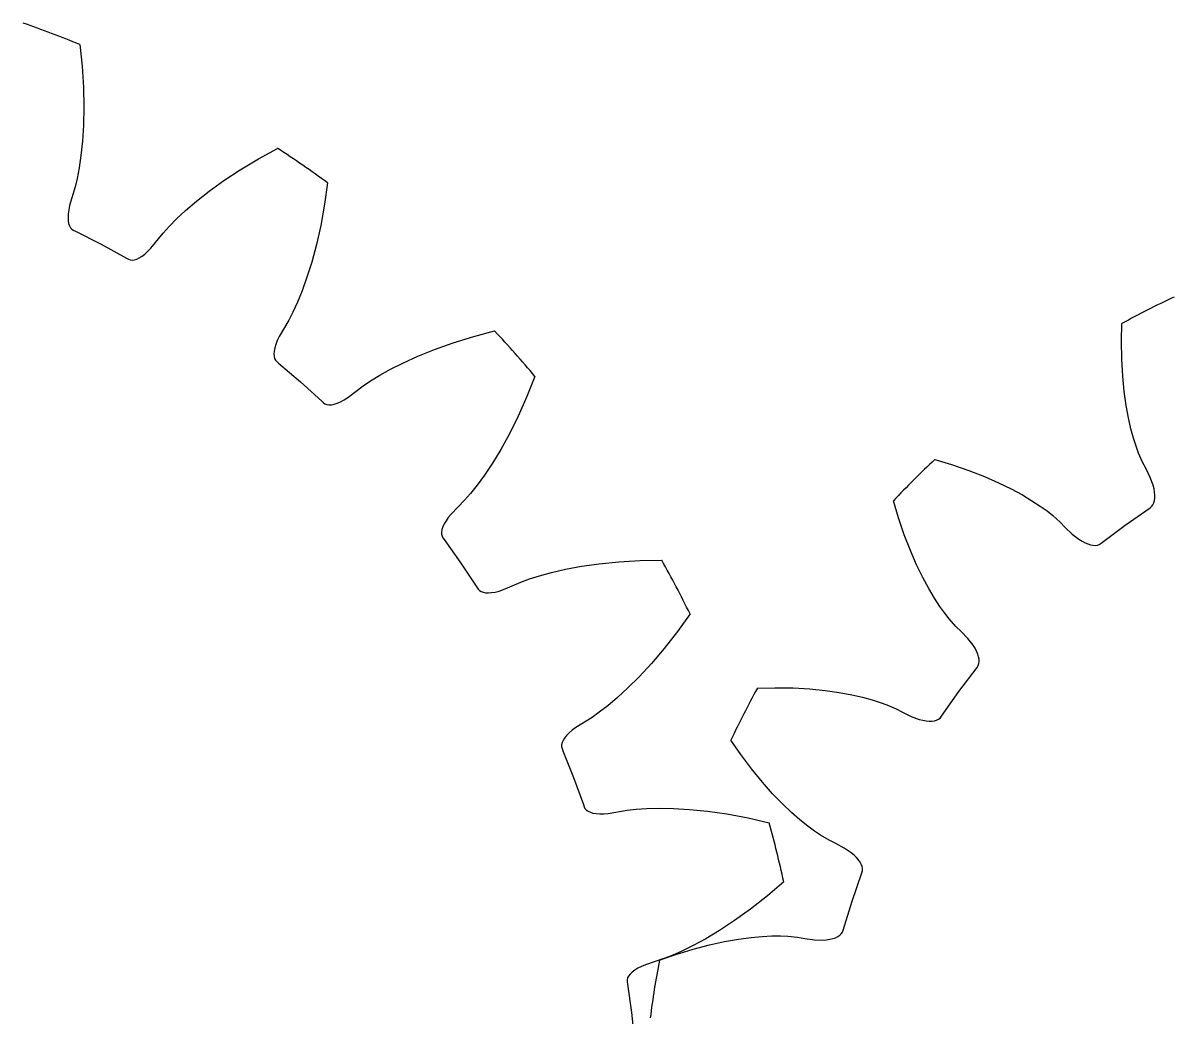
# Model space of a CAD drawing. Extents: x -14.2 to 34.3, y -14.1 to 14.1.
# Drawn here: x 4.68 to 18.53, y 1.39 to 13.37 of the extents above; entities that cross this region are included whole.
import ezdxf

# ---------------------------------------------------------------- set-up
doc = ezdxf.new("R2010")
doc.units = 0

msp = doc.modelspace()

# ---------------------------------------------------------------- linework, layer by layer
at = {"layer": 'layer0'}
for p, q in [((17.897, 9.538), (17.903, 9.749)), ((17.9, 9.319), (17.897, 9.538)), ((17.912, 9.117), (17.9, 9.319)), ((17.93, 8.932), (17.912, 9.117)), ((17.954, 8.765), (17.93, 8.932)), ((17.981, 8.615), (17.954, 8.765)), ((18.011, 8.484), (17.981, 8.615)), ((18.042, 8.369), (18.011, 8.484)), ((18.073, 8.273), (18.042, 8.369)), ((18.103, 8.19), (18.073, 8.273)), ((18.151, 8.08), (18.103, 8.19)), ((15.649, 8.112), (15.852, 8.052)), ((15.852, 8.052), (16.059, 7.981)), ((18.193, 8.002), (18.151, 8.08)), ((16.059, 7.981), (16.248, 7.908)), ((16.248, 7.908), (16.418, 7.834)), ((18.244, 7.897), (18.193, 8.002)), ((18.278, 7.803), (18.244, 7.897)), ((16.418, 7.834), (16.57, 7.759)), ((16.57, 7.759), (16.704, 7.687)), ((18.289, 7.759), (18.278, 7.803)), ((18.296, 7.719), (18.289, 7.759)), ((16.704, 7.687), (16.819, 7.618)), ((18.287, 7.592), (18.294, 7.619)), ((18.294, 7.619), (18.298, 7.649)), ((18.299, 7.683), (18.296, 7.719)), ((18.298, 7.649), (18.299, 7.683)), ((15.212, 7.413), (15.152, 7.615)), ((16.819, 7.618), (16.919, 7.553)), ((16.919, 7.553), (17.001, 7.494)), ((17.001, 7.494), (17.07, 7.44)), ((17.943, 7.324), (18.241, 7.532)), ((18.241, 7.532), (18.263, 7.55)), ((18.263, 7.55), (18.276, 7.569)), ((18.276, 7.569), (18.287, 7.592)), ((15.283, 7.205), (15.212, 7.413)), ((17.07, 7.44), (17.16, 7.361)), ((17.16, 7.361), (17.221, 7.296)), ((15.357, 7.017), (15.283, 7.205)), ((17.221, 7.296), (17.305, 7.215)), ((17.305, 7.215), (17.385, 7.153)), ((17.653, 7.105), (17.943, 7.324)), ((17.385, 7.153), (17.422, 7.13)), ((17.422, 7.13), (17.458, 7.111)), ((17.458, 7.111), (17.492, 7.097)), ((17.492, 7.097), (17.525, 7.087)), ((17.525, 7.087), (17.554, 7.081)), ((17.554, 7.081), (17.582, 7.08)), ((17.582, 7.08), (17.607, 7.083)), ((17.607, 7.083), (17.629, 7.09)), ((17.629, 7.09), (17.653, 7.105)), ((15.431, 6.847), (15.357, 7.017)), ((15.505, 6.695), (15.431, 6.847)), ((15.578, 6.56), (15.505, 6.695)), ((15.647, 6.445), (15.578, 6.56)), ((15.712, 6.346), (15.647, 6.445)), ((15.771, 6.263), (15.712, 6.346)), ((15.825, 6.195), (15.771, 6.263)), ((15.904, 6.105), (15.825, 6.195)), ((15.968, 6.044), (15.904, 6.105)), ((16.049, 5.959), (15.968, 6.044)), ((16.111, 5.88), (16.049, 5.959)), ((16.135, 5.842), (16.111, 5.88)), ((16.154, 5.806), (16.135, 5.842)), ((16.168, 5.772), (16.154, 5.806)), ((16.178, 5.74), (16.168, 5.772)), ((16.183, 5.71), (16.178, 5.74)), ((16.181, 5.657), (16.184, 5.682)), ((16.184, 5.682), (16.183, 5.71)), ((15.94, 5.322), (16.16, 5.611)), ((16.16, 5.611), (16.174, 5.635)), ((16.174, 5.635), (16.181, 5.657)), ((13.515, 5.362), (13.726, 5.367)), ((13.726, 5.367), (13.946, 5.364)), ((13.946, 5.364), (14.148, 5.353)), ((14.148, 5.353), (14.332, 5.334)), ((14.332, 5.334), (14.5, 5.311)), ((14.5, 5.311), (14.65, 5.283)), ((14.65, 5.283), (14.781, 5.253)), ((15.732, 5.023), (15.94, 5.322)), ((14.781, 5.253), (14.896, 5.222)), ((14.896, 5.222), (14.992, 5.191)), ((14.992, 5.191), (15.074, 5.162)), ((15.074, 5.162), (15.184, 5.114)), ((15.184, 5.114), (15.262, 5.071)), ((15.262, 5.071), (15.367, 5.02)), ((15.367, 5.02), (15.462, 4.986)), ((15.462, 4.986), (15.505, 4.976)), ((15.672, 4.978), (15.695, 4.988)), ((15.695, 4.988), (15.714, 5.002)), ((15.714, 5.002), (15.732, 5.023)), ((15.505, 4.976), (15.545, 4.969)), ((15.545, 4.969), (15.582, 4.966)), ((15.582, 4.966), (15.616, 4.966)), ((15.616, 4.966), (15.646, 4.97)), ((15.646, 4.97), (15.672, 4.978)), ((13.316, 4.562), (13.196, 4.736)), ((13.447, 4.386), (13.316, 4.562)), ((13.575, 4.23), (13.447, 4.386)), ((13.699, 4.091), (13.575, 4.23)), ((13.816, 3.969), (13.699, 4.091)), ((13.927, 3.864), (13.816, 3.969)), ((14.028, 3.776), (13.927, 3.864)), ((14.121, 3.701), (14.028, 3.776)), ((14.202, 3.641), (14.121, 3.701)), ((14.275, 3.592), (14.202, 3.641)), ((14.378, 3.531), (14.275, 3.592)), ((14.458, 3.493), (14.378, 3.531)), ((14.561, 3.438), (14.458, 3.493)), ((14.644, 3.382), (14.561, 3.438)), ((14.678, 3.353), (14.644, 3.382)), ((14.707, 3.325), (14.678, 3.353)), ((14.732, 3.297), (14.707, 3.325)), ((14.751, 3.269), (14.732, 3.297)), ((14.765, 3.242), (14.751, 3.269)), ((14.775, 3.217), (14.765, 3.242)), ((14.78, 3.192), (14.775, 3.217)), ((14.78, 3.168), (14.78, 3.192)), ((14.654, 2.798), (14.773, 3.141)), ((14.773, 3.141), (14.78, 3.168)), ((14.549, 2.45), (14.654, 2.798)), ((13.287, 2.342), (13.439, 2.362)), ((13.439, 2.362), (13.573, 2.375)), ((13.573, 2.375), (13.691, 2.38)), ((13.691, 2.38), (13.793, 2.381)), ((13.793, 2.381), (13.88, 2.378)), ((13.88, 2.378), (13.999, 2.367)), ((13.999, 2.367), (14.087, 2.35)), ((14.424, 2.348), (14.455, 2.359)), ((14.455, 2.359), (14.483, 2.373)), ((14.483, 2.373), (14.506, 2.388)), ((14.506, 2.388), (14.524, 2.405)), ((14.524, 2.405), (14.538, 2.424)), ((14.538, 2.424), (14.549, 2.45)), ((12.534, 2.157), (12.744, 2.222)), ((12.744, 2.222), (12.94, 2.273)), ((12.94, 2.273), (13.121, 2.313)), ((13.121, 2.313), (13.287, 2.342)), ((14.087, 2.35), (14.202, 2.334)), ((14.202, 2.334), (14.303, 2.331)), ((14.303, 2.331), (14.347, 2.334)), ((14.347, 2.334), (14.387, 2.34)), ((14.387, 2.34), (14.424, 2.348)), ((12.335, 2.087), (12.534, 2.157))]:
    msp.add_line(p, q, dxfattribs=at)
for start, end in [(115.1909, 118.8091), (133.1909, 136.8091), (151.1909, 154.8091), (169.1909, 172.8091)]:
    msp.add_arc((23.265, 0), 11.127, start, end, dxfattribs=at)
at = {"layer": 'layer1'}
for p, q in [((5.362, 13.107), (5.389, 12.848)), ((5.389, 12.848), (5.405, 12.589)), ((5.405, 12.589), (5.41, 12.352)), ((5.41, 12.352), (5.405, 12.137)), ((5.405, 12.137), (5.393, 11.944)), ((5.393, 11.944), (5.375, 11.773)), ((7.513, 11.733), (7.741, 11.858)), ((5.375, 11.773), (5.353, 11.624)), ((7.29, 11.6), (7.513, 11.733)), ((5.329, 11.497), (5.304, 11.393)), ((5.353, 11.624), (5.329, 11.497)), ((7.093, 11.469), (7.29, 11.6)), ((5.304, 11.393), (5.239, 11.171)), ((6.918, 11.343), (7.093, 11.469)), ((8.343, 11.443), (8.307, 11.185)), ((6.635, 11.111), (6.766, 11.223)), ((6.766, 11.223), (6.918, 11.343)), ((5.228, 11.118), (5.222, 11.07)), ((5.239, 11.171), (5.228, 11.118)), ((6.525, 11.008), (6.635, 11.111)), ((8.307, 11.185), (8.261, 10.93)), ((5.222, 11.07), (5.22, 11.027)), ((5.22, 11.027), (5.222, 10.988)), ((5.222, 10.988), (5.227, 10.954)), ((5.227, 10.954), (5.236, 10.926)), ((6.435, 10.917), (6.525, 11.008)), ((5.236, 10.926), (5.249, 10.903)), ((5.249, 10.903), (5.264, 10.885)), ((5.264, 10.885), (5.283, 10.872)), ((5.283, 10.872), (5.308, 10.86)), ((5.308, 10.86), (5.618, 10.703)), ((6.217, 10.658), (6.363, 10.837)), ((6.363, 10.837), (6.435, 10.917)), ((8.261, 10.93), (8.209, 10.699)), ((5.618, 10.703), (5.922, 10.538)), ((8.209, 10.699), (8.153, 10.49)), ((5.922, 10.538), (5.947, 10.524)), ((6.046, 10.525), (6.077, 10.539)), ((6.077, 10.539), (6.11, 10.56)), ((6.11, 10.56), (6.144, 10.586)), ((6.144, 10.586), (6.18, 10.619)), ((6.18, 10.619), (6.217, 10.658)), ((5.947, 10.524), (5.967, 10.516)), ((5.967, 10.516), (5.991, 10.513)), ((5.991, 10.513), (6.017, 10.516)), ((6.017, 10.516), (6.046, 10.525)), ((8.153, 10.49), (8.095, 10.306)), ((8.095, 10.306), (8.036, 10.144)), ((8.036, 10.144), (7.979, 10.005)), ((7.979, 10.005), (7.925, 9.888)), ((7.925, 9.888), (7.877, 9.792)), ((7.877, 9.792), (7.76, 9.592)), ((7.76, 9.592), (7.737, 9.544)), ((9.854, 9.518), (10.102, 9.595)), ((10.102, 9.595), (10.353, 9.661)), ((7.699, 9.419), (7.697, 9.385)), ((7.707, 9.457), (7.699, 9.419)), ((7.72, 9.499), (7.707, 9.457)), ((7.737, 9.544), (7.72, 9.499)), ((9.431, 9.358), (9.631, 9.438)), ((9.631, 9.438), (9.854, 9.518)), ((7.697, 9.385), (7.699, 9.355)), ((7.699, 9.355), (7.705, 9.33)), ((7.705, 9.33), (7.716, 9.309)), ((7.716, 9.309), (7.732, 9.292)), ((7.732, 9.292), (7.753, 9.274)), ((9.255, 9.278), (9.431, 9.358)), ((7.753, 9.274), (8.016, 9.048)), ((8.97, 9.127), (9.102, 9.2)), ((9.102, 9.2), (9.255, 9.278)), ((8.016, 9.048), (8.272, 8.814)), ((8.772, 8.999), (8.861, 9.06)), ((8.861, 9.06), (8.97, 9.127)), ((10.839, 9.113), (10.742, 8.872)), ((8.587, 8.86), (8.772, 8.999)), ((10.742, 8.872), (10.636, 8.635)), ((8.272, 8.814), (8.292, 8.795)), ((8.292, 8.795), (8.311, 8.782)), ((8.311, 8.782), (8.333, 8.774)), ((8.333, 8.774), (8.359, 8.77)), ((8.359, 8.77), (8.389, 8.772)), ((8.389, 8.772), (8.422, 8.779)), ((8.422, 8.779), (8.459, 8.791)), ((8.459, 8.791), (8.499, 8.808)), ((8.499, 8.808), (8.542, 8.831)), ((8.542, 8.831), (8.587, 8.86)), ((10.636, 8.635), (10.531, 8.423)), ((10.531, 8.423), (10.426, 8.235)), ((10.426, 8.235), (10.326, 8.07)), ((10.326, 8.07), (10.23, 7.926)), ((10.23, 7.926), (10.142, 7.805)), ((10.142, 7.805), (10.062, 7.704)), ((9.991, 7.623), (9.831, 7.456)), ((10.062, 7.704), (9.991, 7.623)), ((9.768, 7.375), (9.746, 7.338)), ((9.796, 7.415), (9.768, 7.375)), ((9.831, 7.456), (9.796, 7.415)), ((9.719, 7.271), (9.714, 7.241)), ((9.714, 7.241), (9.714, 7.215)), ((9.714, 7.215), (9.72, 7.191)), ((9.73, 7.303), (9.719, 7.271)), ((9.746, 7.338), (9.73, 7.303)), ((9.72, 7.191), (9.731, 7.172)), ((9.731, 7.172), (9.747, 7.149)), ((9.747, 7.149), (9.948, 6.867)), ((9.948, 6.867), (10.141, 6.578)), ((11.039, 6.755), (11.207, 6.793)), ((11.207, 6.793), (11.397, 6.829)), ((11.397, 6.829), (11.61, 6.859)), ((11.61, 6.859), (11.846, 6.883)), ((11.846, 6.883), (12.105, 6.898)), ((12.105, 6.898), (12.365, 6.903)), ((10.67, 6.639), (10.771, 6.676)), ((10.771, 6.676), (10.894, 6.715)), ((10.894, 6.715), (11.039, 6.755)), ((10.141, 6.578), (10.156, 6.555)), ((10.156, 6.555), (10.171, 6.538)), ((10.171, 6.538), (10.19, 6.525)), ((10.19, 6.525), (10.215, 6.515)), ((10.215, 6.515), (10.245, 6.509)), ((10.279, 6.508), (10.317, 6.511)), ((10.317, 6.511), (10.36, 6.518)), ((10.36, 6.518), (10.407, 6.53)), ((10.407, 6.53), (10.458, 6.548)), ((10.458, 6.548), (10.67, 6.639)), ((10.245, 6.509), (10.279, 6.508)), ((12.705, 6.255), (12.553, 6.044)), ((12.553, 6.044), (12.394, 5.839)), ((12.394, 5.839), (12.24, 5.658)), ((12.24, 5.658), (12.094, 5.5)), ((12.094, 5.5), (11.957, 5.364)), ((11.957, 5.364), (11.83, 5.248)), ((11.715, 5.151), (11.613, 5.072)), ((11.83, 5.248), (11.715, 5.151)), ((11.525, 5.01), (11.329, 4.887)), ((11.613, 5.072), (11.525, 5.01)), ((11.286, 4.855), (11.25, 4.823)), ((11.329, 4.887), (11.286, 4.855)), ((11.177, 4.733), (11.165, 4.706)), ((11.195, 4.762), (11.177, 4.733)), ((11.219, 4.792), (11.195, 4.762)), ((11.25, 4.823), (11.219, 4.792)), ((11.159, 4.68), (11.158, 4.656)), ((11.158, 4.656), (11.164, 4.635)), ((11.165, 4.706), (11.159, 4.68)), ((11.164, 4.635), (11.175, 4.609)), ((11.175, 4.609), (11.302, 4.286)), ((11.302, 4.286), (11.421, 3.96)), ((11.421, 3.96), (11.43, 3.934)), ((11.43, 3.934), (11.44, 3.914)), ((11.44, 3.914), (11.456, 3.896)), ((11.456, 3.896), (11.477, 3.881)), ((11.477, 3.881), (11.505, 3.869)), ((11.721, 3.855), (11.949, 3.892)), ((11.949, 3.892), (12.056, 3.904)), ((12.056, 3.904), (12.184, 3.913)), ((12.184, 3.913), (12.335, 3.917)), ((12.335, 3.917), (12.507, 3.914)), ((12.507, 3.914), (12.7, 3.903)), ((12.7, 3.903), (12.914, 3.881)), ((12.914, 3.881), (13.149, 3.848)), ((11.505, 3.869), (11.537, 3.859)), ((11.537, 3.859), (11.575, 3.853)), ((11.575, 3.853), (11.619, 3.85)), ((11.619, 3.85), (11.667, 3.85)), ((11.667, 3.85), (11.721, 3.855)), ((13.149, 3.848), (13.404, 3.801)), ((13.404, 3.801), (13.657, 3.743)), ((13.832, 3.033), (13.635, 2.864)), ((13.635, 2.864), (13.431, 2.703)), ((13.431, 2.703), (13.239, 2.565)), ((13.239, 2.565), (13.059, 2.446)), ((13.059, 2.446), (12.893, 2.347)), ((12.742, 2.264), (12.607, 2.198)), ((12.893, 2.347), (12.742, 2.264)), ((12.389, 2.107), (12.17, 2.034)), ((12.489, 2.146), (12.389, 2.107)), ((12.607, 2.198), (12.489, 2.146)), ((12.009, 1.945), (11.985, 1.921)), ((12.04, 1.968), (12.009, 1.945)), ((12.077, 1.991), (12.04, 1.968)), ((12.12, 2.013), (12.077, 1.991)), ((12.17, 2.034), (12.12, 2.013)), ((11.954, 1.874), (11.949, 1.851)), ((11.949, 1.851), (11.949, 1.828)), ((11.949, 1.828), (11.953, 1.801)), ((11.953, 1.801), (12, 1.457)), ((11.966, 1.897), (11.954, 1.874)), ((11.985, 1.921), (11.966, 1.897)), ((12, 1.457), (12.037, 1.112))]:
    msp.add_line(p, q, dxfattribs=at)
for start, end in [(67.7501, 70.7114), (53.904, 56.8653), (40.0578, 43.0191), (26.2116, 29.173), (12.3655, 15.3268)]:
    msp.add_arc((0, 0), 14.161, start, end, dxfattribs=at)
at = {"layer": 'layer2'}
for p, q in [((17.897, 9.538), (17.903, 9.749)), ((17.9, 9.319), (17.897, 9.538)), ((17.912, 9.117), (17.9, 9.319)), ((17.93, 8.932), (17.912, 9.117)), ((17.954, 8.765), (17.93, 8.932)), ((17.981, 8.615), (17.954, 8.765)), ((18.011, 8.484), (17.981, 8.615)), ((18.042, 8.369), (18.011, 8.484)), ((18.073, 8.273), (18.042, 8.369)), ((18.103, 8.19), (18.073, 8.273)), ((18.151, 8.08), (18.103, 8.19)), ((15.649, 8.112), (15.852, 8.052)), ((15.852, 8.052), (16.059, 7.981)), ((18.193, 8.002), (18.151, 8.08)), ((16.059, 7.981), (16.248, 7.908)), ((16.248, 7.908), (16.418, 7.834)), ((18.244, 7.897), (18.193, 8.002)), ((18.278, 7.803), (18.244, 7.897)), ((16.418, 7.834), (16.57, 7.759)), ((16.57, 7.759), (16.704, 7.687)), ((18.289, 7.759), (18.278, 7.803)), ((18.296, 7.719), (18.289, 7.759)), ((16.704, 7.687), (16.819, 7.618)), ((18.287, 7.592), (18.294, 7.619)), ((18.294, 7.619), (18.298, 7.649)), ((18.299, 7.683), (18.296, 7.719)), ((18.298, 7.649), (18.299, 7.683)), ((15.212, 7.413), (15.152, 7.615)), ((16.819, 7.618), (16.919, 7.553)), ((16.919, 7.553), (17.001, 7.494)), ((17.001, 7.494), (17.07, 7.44)), ((17.943, 7.324), (18.241, 7.532)), ((18.241, 7.532), (18.263, 7.55)), ((18.263, 7.55), (18.276, 7.569)), ((18.276, 7.569), (18.287, 7.592)), ((15.283, 7.205), (15.212, 7.413)), ((17.07, 7.44), (17.16, 7.361)), ((17.16, 7.361), (17.221, 7.296)), ((15.357, 7.017), (15.283, 7.205)), ((17.221, 7.296), (17.305, 7.215)), ((17.305, 7.215), (17.385, 7.153)), ((17.653, 7.105), (17.943, 7.324)), ((17.385, 7.153), (17.422, 7.13)), ((17.422, 7.13), (17.458, 7.111)), ((17.458, 7.111), (17.492, 7.097)), ((17.492, 7.097), (17.525, 7.087)), ((17.525, 7.087), (17.554, 7.081)), ((17.554, 7.081), (17.582, 7.08)), ((17.582, 7.08), (17.607, 7.083)), ((17.607, 7.083), (17.629, 7.09)), ((17.629, 7.09), (17.653, 7.105)), ((15.431, 6.847), (15.357, 7.017)), ((15.505, 6.695), (15.431, 6.847)), ((15.578, 6.56), (15.505, 6.695)), ((15.647, 6.445), (15.578, 6.56)), ((15.712, 6.346), (15.647, 6.445)), ((15.771, 6.263), (15.712, 6.346)), ((15.825, 6.195), (15.771, 6.263)), ((15.904, 6.105), (15.825, 6.195)), ((15.968, 6.044), (15.904, 6.105)), ((16.049, 5.959), (15.968, 6.044)), ((16.111, 5.88), (16.049, 5.959)), ((16.135, 5.842), (16.111, 5.88)), ((16.154, 5.806), (16.135, 5.842)), ((16.168, 5.772), (16.154, 5.806)), ((16.178, 5.74), (16.168, 5.772)), ((16.183, 5.71), (16.178, 5.74)), ((16.181, 5.657), (16.184, 5.682)), ((16.184, 5.682), (16.183, 5.71)), ((15.94, 5.322), (16.16, 5.611)), ((16.16, 5.611), (16.174, 5.635)), ((16.174, 5.635), (16.181, 5.657)), ((13.515, 5.362), (13.726, 5.367)), ((13.726, 5.367), (13.946, 5.364)), ((13.946, 5.364), (14.148, 5.353)), ((14.148, 5.353), (14.332, 5.334)), ((14.332, 5.334), (14.5, 5.311)), ((14.5, 5.311), (14.65, 5.283)), ((14.65, 5.283), (14.781, 5.253)), ((15.732, 5.023), (15.94, 5.322)), ((14.781, 5.253), (14.896, 5.222)), ((14.896, 5.222), (14.992, 5.191)), ((14.992, 5.191), (15.074, 5.162)), ((15.074, 5.162), (15.184, 5.114)), ((15.184, 5.114), (15.262, 5.071)), ((15.262, 5.071), (15.367, 5.02)), ((15.367, 5.02), (15.462, 4.986)), ((15.462, 4.986), (15.505, 4.976)), ((15.672, 4.978), (15.695, 4.988)), ((15.695, 4.988), (15.714, 5.002)), ((15.714, 5.002), (15.732, 5.023)), ((15.505, 4.976), (15.545, 4.969)), ((15.545, 4.969), (15.582, 4.966)), ((15.582, 4.966), (15.616, 4.966)), ((15.616, 4.966), (15.646, 4.97)), ((15.646, 4.97), (15.672, 4.978)), ((13.316, 4.562), (13.196, 4.736)), ((13.447, 4.386), (13.316, 4.562)), ((13.575, 4.23), (13.447, 4.386)), ((13.699, 4.091), (13.575, 4.23)), ((13.816, 3.969), (13.699, 4.091)), ((13.927, 3.864), (13.816, 3.969)), ((14.028, 3.776), (13.927, 3.864)), ((14.121, 3.701), (14.028, 3.776)), ((14.202, 3.641), (14.121, 3.701)), ((14.275, 3.592), (14.202, 3.641)), ((14.378, 3.531), (14.275, 3.592)), ((14.458, 3.493), (14.378, 3.531)), ((14.561, 3.438), (14.458, 3.493)), ((14.644, 3.382), (14.561, 3.438)), ((14.678, 3.353), (14.644, 3.382)), ((14.707, 3.325), (14.678, 3.353)), ((14.732, 3.297), (14.707, 3.325)), ((14.751, 3.269), (14.732, 3.297)), ((14.765, 3.242), (14.751, 3.269)), ((14.775, 3.217), (14.765, 3.242)), ((14.78, 3.192), (14.775, 3.217)), ((14.78, 3.168), (14.78, 3.192)), ((14.654, 2.798), (14.773, 3.141)), ((14.773, 3.141), (14.78, 3.168)), ((14.549, 2.45), (14.654, 2.798)), ((13.287, 2.342), (13.439, 2.362)), ((13.439, 2.362), (13.573, 2.375)), ((13.573, 2.375), (13.691, 2.38)), ((13.691, 2.38), (13.793, 2.381)), ((13.793, 2.381), (13.88, 2.378)), ((13.88, 2.378), (13.999, 2.367)), ((13.999, 2.367), (14.087, 2.35)), ((14.424, 2.348), (14.455, 2.359)), ((14.455, 2.359), (14.483, 2.373)), ((14.483, 2.373), (14.506, 2.388)), ((14.506, 2.388), (14.524, 2.405)), ((14.524, 2.405), (14.538, 2.424)), ((14.538, 2.424), (14.549, 2.45)), ((12.534, 2.157), (12.744, 2.222)), ((12.744, 2.222), (12.94, 2.273)), ((12.94, 2.273), (13.121, 2.313)), ((13.121, 2.313), (13.287, 2.342)), ((14.087, 2.35), (14.202, 2.334)), ((14.202, 2.334), (14.303, 2.331)), ((14.303, 2.331), (14.347, 2.334)), ((14.347, 2.334), (14.387, 2.34)), ((14.387, 2.34), (14.424, 2.348)), ((12.335, 2.087), (12.534, 2.157))]:
    msp.add_line(p, q, dxfattribs=at)
for start, end in [(115.1909, 118.8091), (133.1909, 136.8091), (151.1909, 154.8091), (169.1909, 172.8091)]:
    msp.add_arc((23.265, 0), 11.127, start, end, dxfattribs=at)
at = {"layer": 'layer3'}
for p, q in [((5.362, 13.107), (5.389, 12.848)), ((5.389, 12.848), (5.405, 12.589)), ((5.405, 12.589), (5.41, 12.352)), ((5.41, 12.352), (5.405, 12.137)), ((5.405, 12.137), (5.393, 11.944)), ((5.393, 11.944), (5.375, 11.773)), ((7.513, 11.733), (7.741, 11.858)), ((5.375, 11.773), (5.353, 11.624)), ((7.29, 11.6), (7.513, 11.733)), ((5.329, 11.497), (5.304, 11.393)), ((5.353, 11.624), (5.329, 11.497)), ((7.093, 11.469), (7.29, 11.6)), ((5.304, 11.393), (5.239, 11.171)), ((6.918, 11.343), (7.093, 11.469)), ((8.343, 11.443), (8.307, 11.185)), ((6.635, 11.111), (6.766, 11.223)), ((6.766, 11.223), (6.918, 11.343)), ((5.228, 11.118), (5.222, 11.07)), ((5.239, 11.171), (5.228, 11.118)), ((6.525, 11.008), (6.635, 11.111)), ((8.307, 11.185), (8.261, 10.93)), ((5.222, 11.07), (5.22, 11.027)), ((5.22, 11.027), (5.222, 10.988)), ((5.222, 10.988), (5.227, 10.954)), ((5.227, 10.954), (5.236, 10.926)), ((6.435, 10.917), (6.525, 11.008)), ((5.236, 10.926), (5.249, 10.903)), ((5.249, 10.903), (5.264, 10.885)), ((5.264, 10.885), (5.283, 10.872)), ((5.283, 10.872), (5.308, 10.86)), ((5.308, 10.86), (5.618, 10.703)), ((6.217, 10.658), (6.363, 10.837)), ((6.363, 10.837), (6.435, 10.917)), ((8.261, 10.93), (8.209, 10.699)), ((5.618, 10.703), (5.922, 10.538)), ((8.209, 10.699), (8.153, 10.49)), ((5.922, 10.538), (5.947, 10.524)), ((6.046, 10.525), (6.077, 10.539)), ((6.077, 10.539), (6.11, 10.56)), ((6.11, 10.56), (6.144, 10.586)), ((6.144, 10.586), (6.18, 10.619)), ((6.18, 10.619), (6.217, 10.658)), ((5.947, 10.524), (5.967, 10.516)), ((5.967, 10.516), (5.991, 10.513)), ((5.991, 10.513), (6.017, 10.516)), ((6.017, 10.516), (6.046, 10.525)), ((8.153, 10.49), (8.095, 10.306)), ((8.095, 10.306), (8.036, 10.144)), ((8.036, 10.144), (7.979, 10.005)), ((7.979, 10.005), (7.925, 9.888)), ((7.925, 9.888), (7.877, 9.792)), ((7.877, 9.792), (7.76, 9.592)), ((7.76, 9.592), (7.737, 9.544)), ((9.854, 9.518), (10.102, 9.595)), ((10.102, 9.595), (10.353, 9.661)), ((7.699, 9.419), (7.697, 9.385)), ((7.707, 9.457), (7.699, 9.419)), ((7.72, 9.499), (7.707, 9.457)), ((7.737, 9.544), (7.72, 9.499)), ((9.431, 9.358), (9.631, 9.438)), ((9.631, 9.438), (9.854, 9.518)), ((7.697, 9.385), (7.699, 9.355)), ((7.699, 9.355), (7.705, 9.33)), ((7.705, 9.33), (7.716, 9.309)), ((7.716, 9.309), (7.732, 9.292)), ((7.732, 9.292), (7.753, 9.274)), ((9.255, 9.278), (9.431, 9.358)), ((7.753, 9.274), (8.016, 9.048)), ((8.97, 9.127), (9.102, 9.2)), ((9.102, 9.2), (9.255, 9.278)), ((8.016, 9.048), (8.272, 8.814)), ((8.772, 8.999), (8.861, 9.06)), ((8.861, 9.06), (8.97, 9.127)), ((10.839, 9.113), (10.742, 8.872)), ((8.587, 8.86), (8.772, 8.999)), ((10.742, 8.872), (10.636, 8.635)), ((8.272, 8.814), (8.292, 8.795)), ((8.292, 8.795), (8.311, 8.782)), ((8.311, 8.782), (8.333, 8.774)), ((8.333, 8.774), (8.359, 8.77)), ((8.359, 8.77), (8.389, 8.772)), ((8.389, 8.772), (8.422, 8.779)), ((8.422, 8.779), (8.459, 8.791)), ((8.459, 8.791), (8.499, 8.808)), ((8.499, 8.808), (8.542, 8.831)), ((8.542, 8.831), (8.587, 8.86)), ((10.636, 8.635), (10.531, 8.423)), ((10.531, 8.423), (10.426, 8.235)), ((10.426, 8.235), (10.326, 8.07)), ((10.326, 8.07), (10.23, 7.926)), ((10.23, 7.926), (10.142, 7.805)), ((10.142, 7.805), (10.062, 7.704)), ((9.991, 7.623), (9.831, 7.456)), ((10.062, 7.704), (9.991, 7.623)), ((9.768, 7.375), (9.746, 7.338)), ((9.796, 7.415), (9.768, 7.375)), ((9.831, 7.456), (9.796, 7.415)), ((9.719, 7.271), (9.714, 7.241)), ((9.714, 7.241), (9.714, 7.215)), ((9.714, 7.215), (9.72, 7.191)), ((9.73, 7.303), (9.719, 7.271)), ((9.746, 7.338), (9.73, 7.303)), ((9.72, 7.191), (9.731, 7.172)), ((9.731, 7.172), (9.747, 7.149)), ((9.747, 7.149), (9.948, 6.867)), ((9.948, 6.867), (10.141, 6.578)), ((11.039, 6.755), (11.207, 6.793)), ((11.207, 6.793), (11.397, 6.829)), ((11.397, 6.829), (11.61, 6.859)), ((11.61, 6.859), (11.846, 6.883)), ((11.846, 6.883), (12.105, 6.898)), ((12.105, 6.898), (12.365, 6.903)), ((10.67, 6.639), (10.771, 6.676)), ((10.771, 6.676), (10.894, 6.715)), ((10.894, 6.715), (11.039, 6.755)), ((10.141, 6.578), (10.156, 6.555)), ((10.156, 6.555), (10.171, 6.538)), ((10.171, 6.538), (10.19, 6.525)), ((10.19, 6.525), (10.215, 6.515)), ((10.215, 6.515), (10.245, 6.509)), ((10.279, 6.508), (10.317, 6.511)), ((10.317, 6.511), (10.36, 6.518)), ((10.36, 6.518), (10.407, 6.53)), ((10.407, 6.53), (10.458, 6.548)), ((10.458, 6.548), (10.67, 6.639)), ((10.245, 6.509), (10.279, 6.508)), ((12.705, 6.255), (12.553, 6.044)), ((12.553, 6.044), (12.394, 5.839)), ((12.394, 5.839), (12.24, 5.658)), ((12.24, 5.658), (12.094, 5.5)), ((12.094, 5.5), (11.957, 5.364)), ((11.957, 5.364), (11.83, 5.248)), ((11.715, 5.151), (11.613, 5.072)), ((11.83, 5.248), (11.715, 5.151)), ((11.525, 5.01), (11.329, 4.887)), ((11.613, 5.072), (11.525, 5.01)), ((11.286, 4.855), (11.25, 4.823)), ((11.329, 4.887), (11.286, 4.855)), ((11.177, 4.733), (11.165, 4.706)), ((11.195, 4.762), (11.177, 4.733)), ((11.219, 4.792), (11.195, 4.762)), ((11.25, 4.823), (11.219, 4.792)), ((11.159, 4.68), (11.158, 4.656)), ((11.158, 4.656), (11.164, 4.635)), ((11.165, 4.706), (11.159, 4.68)), ((11.164, 4.635), (11.175, 4.609)), ((11.175, 4.609), (11.302, 4.286)), ((11.302, 4.286), (11.421, 3.96)), ((11.421, 3.96), (11.43, 3.934)), ((11.43, 3.934), (11.44, 3.914)), ((11.44, 3.914), (11.456, 3.896)), ((11.456, 3.896), (11.477, 3.881)), ((11.477, 3.881), (11.505, 3.869)), ((11.721, 3.855), (11.949, 3.892)), ((11.949, 3.892), (12.056, 3.904)), ((12.056, 3.904), (12.184, 3.913)), ((12.184, 3.913), (12.335, 3.917)), ((12.335, 3.917), (12.507, 3.914)), ((12.507, 3.914), (12.7, 3.903)), ((12.7, 3.903), (12.914, 3.881)), ((12.914, 3.881), (13.149, 3.848)), ((11.505, 3.869), (11.537, 3.859)), ((11.537, 3.859), (11.575, 3.853)), ((11.575, 3.853), (11.619, 3.85)), ((11.619, 3.85), (11.667, 3.85)), ((11.667, 3.85), (11.721, 3.855)), ((13.149, 3.848), (13.404, 3.801)), ((13.404, 3.801), (13.657, 3.743)), ((13.832, 3.033), (13.635, 2.864)), ((13.635, 2.864), (13.431, 2.703)), ((13.431, 2.703), (13.239, 2.565)), ((13.239, 2.565), (13.059, 2.446)), ((13.059, 2.446), (12.893, 2.347)), ((12.742, 2.264), (12.607, 2.198)), ((12.893, 2.347), (12.742, 2.264)), ((12.389, 2.107), (12.17, 2.034)), ((12.489, 2.146), (12.389, 2.107)), ((12.607, 2.198), (12.489, 2.146)), ((12.009, 1.945), (11.985, 1.921)), ((12.04, 1.968), (12.009, 1.945)), ((12.077, 1.991), (12.04, 1.968)), ((12.12, 2.013), (12.077, 1.991)), ((12.17, 2.034), (12.12, 2.013)), ((11.954, 1.874), (11.949, 1.851)), ((11.949, 1.851), (11.949, 1.828)), ((11.949, 1.828), (11.953, 1.801)), ((11.953, 1.801), (12, 1.457)), ((11.966, 1.897), (11.954, 1.874)), ((11.985, 1.921), (11.966, 1.897)), ((12, 1.457), (12.037, 1.112))]:
    msp.add_line(p, q, dxfattribs=at)
for start, end in [(67.7501, 70.7114), (53.904, 56.8653), (40.0578, 43.0191), (26.2116, 29.173), (12.3655, 15.3268)]:
    msp.add_arc((0, 0), 14.161, start, end, dxfattribs=at)

doc.saveas('drawing.dxf')
